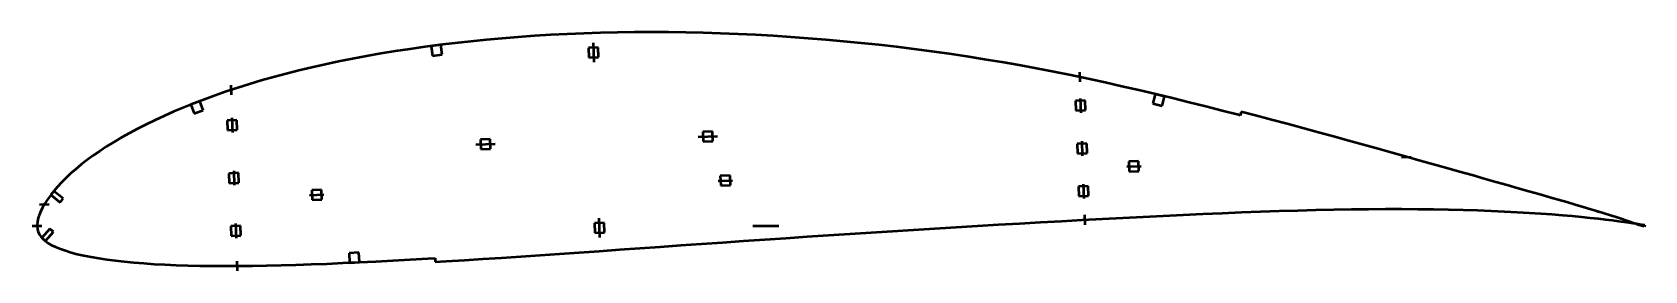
# Model space of a CAD drawing. Header units: metres. Extents: x -233 to 432, y -19 to 80.
import ezdxf

# ---------------------------------------------------------------- set-up
doc = ezdxf.new("R2010")
doc.units = ezdxf.units.M
for name, color, linetype, lineweight in [('FoilLayer', 1, 'Continuous', 50), ('StringerLayer', 1, 'Continuous', 50), ('SubLayer', 1, 'Continuous', 50)]:
    doc.layers.add(name, color=color, linetype=linetype, lineweight=lineweight)

msp = doc.modelspace()

# ---------------------------------------------------------------- linework, layer by layer
at = {"layer": 'FoilLayer'}
for p, q in [((15.61, 79.9), (8.6, 79.8)), ((22.66, 79.95), (15.61, 79.9)), ((29.73, 79.92), (22.66, 79.95)), ((36.84, 79.83), (29.73, 79.92)), ((43.97, 79.67), (36.84, 79.83)), ((-70.84, 73.87), (-77, 73)), ((-64.6, 74.69), (-70.84, 73.87)), ((-58.29, 75.46), (-64.6, 74.69)), ((-51.89, 76.18), (-58.29, 75.46)), ((-45.44, 76.82), (-51.89, 76.18)), ((-38.91, 77.4), (-45.44, 76.82)), ((-32.3, 77.92), (-38.91, 77.4)), ((-25.62, 78.39), (-32.3, 77.92)), ((-18.88, 78.8), (-25.62, 78.39)), ((-12.09, 79.16), (-18.88, 78.8)), ((-5.25, 79.43), (-12.09, 79.16)), ((1.65, 79.65), (-5.25, 79.43)), ((8.6, 79.8), (1.65, 79.65)), ((51.15, 79.45), (43.97, 79.67)), ((58.36, 79.17), (51.15, 79.45)), ((65.58, 78.84), (58.36, 79.17)), ((72.82, 78.43), (65.58, 78.84)), ((80.07, 77.96), (72.82, 78.43)), ((87.34, 77.42), (80.07, 77.96)), ((94.62, 76.83), (87.34, 77.42)), ((101.91, 76.17), (94.62, 76.83)), ((109.2, 75.46), (101.91, 76.17)), ((116.47, 74.69), (109.2, 75.46)), ((123.74, 73.85), (116.47, 74.69)), ((131.01, 72.95), (123.74, 73.85)), ((-111.97, 66.63), (-117.45, 65.39)), ((-106.38, 67.82), (-111.97, 66.63)), ((-100.69, 68.96), (-106.38, 67.82)), ((-94.9, 70.06), (-100.69, 68.96)), ((-89.02, 71.1), (-94.9, 70.06)), ((-83.06, 72.08), (-89.02, 71.1)), ((-77, 73), (-83.06, 72.08)), ((138.26, 71.99), (131.01, 72.95)), ((145.51, 70.97), (138.26, 71.99)), ((152.74, 69.88), (145.51, 70.97)), ((159.94, 68.74), (152.74, 69.88)), ((167.13, 67.54), (159.94, 68.74)), ((174.29, 66.28), (167.13, 67.54)), ((-138.27, 59.96), (-143.2, 58.5)), ((-133.22, 61.39), (-138.27, 59.96)), ((-128.07, 62.78), (-133.22, 61.39)), ((-122.81, 64.12), (-128.07, 62.78)), ((-117.45, 65.39), (-122.81, 64.12)), ((181.43, 64.96), (174.29, 66.28)), ((188.55, 63.59), (181.43, 64.96)), ((195.64, 62.17), (188.55, 63.59)), ((202.7, 60.7), (195.64, 62.17)), ((209.71, 59.17), (202.7, 60.7)), ((-157.27, 53.86), (-161.72, 52.23)), ((-152.7, 55.44), (-157.27, 53.86)), ((-148.01, 56.99), (-152.7, 55.44)), ((-143.2, 58.5), (-148.01, 56.99)), ((216.71, 57.59), (209.71, 59.17)), ((223.69, 55.97), (216.71, 57.59)), ((230.65, 54.31), (223.69, 55.97)), ((237.57, 52.65), (230.65, 54.31)), ((-174.33, 47.18), (-178.26, 45.45)), ((-170.26, 48.89), (-174.33, 47.18)), ((-166.05, 50.57), (-170.26, 48.89)), ((-161.72, 52.23), (-166.05, 50.57)), ((244.45, 50.97), (237.57, 52.65)), ((251.27, 49.27), (244.45, 50.97)), ((258.03, 47.55), (251.27, 49.27)), ((264.74, 45.82), (258.03, 47.55)), ((265.89, 47.12), (265.49, 45.62)), ((271.79, 45.57), (265.89, 47.12)), ((-189.29, 40.08), (-192.7, 38.27)), ((-185.74, 41.9), (-189.29, 40.08)), ((-182.07, 43.68), (-185.74, 41.9)), ((-178.26, 45.45), (-182.07, 43.68)), ((265.49, 45.62), (264.74, 45.82)), ((278.38, 43.82), (271.79, 45.57)), ((284.89, 42.07), (278.38, 43.82)), ((291.34, 40.31), (284.89, 42.07)), ((297.72, 38.56), (291.34, 40.31)), ((-199.09, 34.61), (-202.06, 32.75)), ((-195.97, 36.43), (-199.09, 34.61)), ((-192.7, 38.27), (-195.97, 36.43)), ((304.01, 36.83), (297.72, 38.56)), ((310.22, 35.12), (304.01, 36.83)), ((316.32, 33.44), (310.22, 35.12)), ((322.32, 31.76), (316.32, 33.44)), ((-210.17, 27.13), (-212.58, 25.27)), ((-207.6, 29), (-210.17, 27.13)), ((-204.89, 30.88), (-207.6, 29)), ((-202.06, 32.75), (-204.89, 30.88)), ((328.22, 30.1), (322.32, 31.76)), ((334.01, 28.48), (328.22, 30.1)), ((339.69, 26.89), (334.01, 28.48)), ((345.24, 25.34), (339.69, 26.89)), ((-216.93, 21.58), (-218.89, 19.73)), ((-214.83, 23.43), (-216.93, 21.58)), ((-212.58, 25.27), (-214.83, 23.43)), ((350.65, 23.81), (345.24, 25.34)), ((355.93, 22.32), (350.65, 23.81)), ((361.08, 20.86), (355.93, 22.32)), ((366.08, 19.45), (361.08, 20.86)), ((-223.91, 14.31), (-225.29, 12.56)), ((-222.39, 16.09), (-223.91, 14.31)), ((-220.71, 17.9), (-222.39, 16.09)), ((-218.89, 19.73), (-220.71, 17.9)), ((370.93, 18.08), (366.08, 19.45)), ((375.62, 16.76), (370.93, 18.08)), ((380.15, 15.47), (375.62, 16.76)), ((384.52, 14.23), (380.15, 15.47)), ((388.71, 13.03), (384.52, 14.23)), ((-228.49, 7.59), (-229.23, 6.1)), ((-227.57, 9.22), (-228.49, 7.59)), ((-226.51, 10.86), (-227.57, 9.22)), ((-225.29, 12.56), (-226.51, 10.86)), ((296.72, 6.59), (304.11, 6.75)), ((304.11, 6.75), (311.35, 6.85)), ((311.35, 6.85), (318.43, 6.91)), ((318.43, 6.91), (325.36, 6.96)), ((325.36, 6.96), (332.15, 6.97)), ((332.15, 6.97), (338.77, 6.92)), ((338.77, 6.92), (345.2, 6.83)), ((345.2, 6.83), (351.43, 6.72)), ((351.43, 6.72), (357.49, 6.58)), ((392.73, 11.89), (388.71, 13.03)), ((396.57, 10.79), (392.73, 11.89)), ((400.22, 9.72), (396.57, 10.79)), ((403.68, 8.7), (400.22, 9.72)), ((406.96, 7.72), (403.68, 8.7)), ((410.05, 6.78), (406.96, 7.72)), ((412.95, 5.89), (410.05, 6.78)), ((-230.75, 0.2), (-230.76, -0.13)), ((-230.59, 1.75), (-230.75, 0.2)), ((-230.29, 3.29), (-230.59, 1.75)), ((-229.86, 4.46), (-230.29, 3.29)), ((-229.23, 6.1), (-229.86, 4.46)), ((157.11, -0.03), (165.8, 0.48)), ((165.8, 0.48), (174.47, 0.99)), ((174.47, 0.99), (183.11, 1.49)), ((183.11, 1.49), (191.71, 1.96)), ((191.71, 1.96), (200.23, 2.41)), ((200.23, 2.41), (208.69, 2.86)), ((208.69, 2.86), (217.1, 3.32)), ((217.1, 3.32), (225.45, 3.75)), ((225.45, 3.75), (233.74, 4.15)), ((233.74, 4.15), (241.93, 4.53)), ((241.93, 4.53), (250.03, 4.91)), ((250.03, 4.91), (258.06, 5.28)), ((258.06, 5.28), (266.01, 5.61)), ((266.01, 5.61), (273.86, 5.9)), ((273.86, 5.9), (281.6, 6.15)), ((281.6, 6.15), (289.21, 6.39)), ((289.21, 6.39), (296.72, 6.59)), ((357.49, 6.58), (363.36, 6.41)), ((363.36, 6.41), (369.02, 6.2)), ((369.02, 6.2), (374.46, 5.95)), ((374.46, 5.95), (379.69, 5.7)), ((379.69, 5.7), (384.7, 5.42)), ((384.7, 5.42), (389.5, 5.11)), ((389.5, 5.11), (394.05, 4.76)), ((394.05, 4.76), (398.36, 4.41)), ((398.36, 4.41), (402.41, 4.06)), ((402.41, 4.06), (406.23, 3.71)), ((406.23, 3.71), (409.8, 3.35)), ((409.8, 3.35), (413.12, 2.98)), ((415.66, 5.06), (412.95, 5.89)), ((413.12, 2.98), (416.17, 2.62)), ((418.17, 4.27), (415.66, 5.06)), ((416.17, 2.62), (418.96, 2.27)), ((420.48, 3.52), (418.17, 4.27)), ((418.96, 2.27), (421.48, 1.94)), ((422.59, 2.84), (420.48, 3.52)), ((421.48, 1.94), (423.73, 1.63)), ((424.51, 2.2), (422.59, 2.84)), ((423.73, 1.63), (425.72, 1.35)), ((426.22, 1.63), (424.51, 2.2)), ((425.72, 1.35), (427.45, 1.1)), ((427.72, 1.12), (426.22, 1.63)), ((427.45, 1.1), (428.92, 0.89)), ((429.02, 0.68), (427.72, 1.12)), ((428.92, 0.89), (430.12, 0.71)), ((430.09, 0.31), (429.02, 0.68)), ((430.95, 0.01), (430.09, 0.31)), ((430.12, 0.71), (431.08, 0.56)), ((431.58, -0.21), (430.95, 0.01)), ((431.08, 0.56), (431.75, 0.46)), ((431.75, 0.46), (432.18, 0.4)), ((432.33, 0.37), (432.1, -0.39)), ((432.18, 0.4), (432.33, 0.37)), ((-230.76, -0.13), (-230.63, -1.5)), ((-230.63, -1.5), (-230.34, -2.47)), ((-230.34, -2.47), (-229.89, -3.42)), ((-229.89, -3.42), (-229.24, -4.39)), ((-229.24, -4.39), (-228.42, -5.33)), ((-228.42, -5.33), (-227.4, -6.24)), ((-227.4, -6.24), (-226.21, -7.11)), ((51.95, -6.84), (60.63, -6.24)), ((60.63, -6.24), (69.34, -5.66)), ((69.34, -5.66), (78.06, -5.06)), ((78.06, -5.06), (86.81, -4.47)), ((86.81, -4.47), (95.6, -3.87)), ((95.6, -3.87), (104.41, -3.29)), ((104.41, -3.29), (113.22, -2.74)), ((113.22, -2.74), (122.01, -2.18)), ((122.01, -2.18), (130.79, -1.62)), ((130.79, -1.62), (139.59, -1.07)), ((139.59, -1.07), (148.37, -0.54)), ((148.37, -0.54), (157.11, -0.03)), ((431.97, -0.35), (431.58, -0.21)), ((432.1, -0.39), (431.97, -0.35)), ((-226.21, -7.11), (-224.79, -7.94)), ((-224.79, -7.94), (-223.1, -8.73)), ((-223.1, -8.73), (-221.16, -9.5)), ((-221.16, -9.5), (-218.99, -10.26)), ((-218.99, -10.26), (-216.67, -10.99)), ((-216.67, -10.99), (-214.16, -11.66)), ((-214.16, -11.66), (-211.42, -12.28)), ((-211.42, -12.28), (-208.47, -12.85)), ((-208.47, -12.85), (-205.31, -13.41)), ((-46.88, -13.7), (-39.14, -13.18)), ((-39.14, -13.18), (-31.28, -12.64)), ((-31.28, -12.64), (-23.31, -12.1)), ((-23.31, -12.1), (-15.25, -11.57)), ((-15.25, -11.57), (-7.11, -11)), ((-7.11, -11), (1.11, -10.42)), ((1.11, -10.42), (9.42, -9.83)), ((9.42, -9.83), (17.81, -9.23)), ((17.81, -9.23), (26.27, -8.66)), ((26.27, -8.66), (34.77, -8.06)), ((34.77, -8.06), (43.33, -7.45)), ((43.33, -7.45), (51.95, -6.84)), ((-205.31, -13.41), (-201.99, -13.92)), ((-201.99, -13.92), (-198.48, -14.38)), ((-198.48, -14.38), (-194.78, -14.79)), ((-194.78, -14.79), (-190.85, -15.14)), ((-190.85, -15.14), (-186.74, -15.48)), ((-186.74, -15.48), (-182.45, -15.78)), ((-182.45, -15.78), (-178.02, -16.04)), ((-178.02, -16.04), (-173.4, -16.23)), ((-173.4, -16.23), (-168.59, -16.37)), ((-168.59, -16.37), (-163.58, -16.48)), ((-163.58, -16.48), (-158.42, -16.56)), ((-158.42, -16.56), (-153.1, -16.59)), ((-153.1, -16.59), (-147.63, -16.57)), ((-147.63, -16.57), (-141.96, -16.5)), ((-141.96, -16.5), (-136.12, -16.39)), ((-136.12, -16.39), (-130.11, -16.27)), ((-130.11, -16.27), (-123.97, -16.11)), ((-123.97, -16.11), (-117.69, -15.9)), ((-117.69, -15.9), (-111.25, -15.64)), ((-111.25, -15.64), (-104.63, -15.35)), ((-104.63, -15.35), (-97.87, -15.05)), ((-97.87, -15.05), (-90.98, -14.73)), ((-90.98, -14.73), (-83.99, -14.37)), ((-83.99, -14.37), (-76.84, -13.96)), ((-76.84, -13.96), (-69.55, -13.53)), ((-69.55, -13.53), (-66.62, -13.35)), ((-66.62, -13.35), (-66.53, -14.9)), ((-66.53, -14.9), (-62.03, -14.63)), ((-62.03, -14.63), (-54.51, -14.18)), ((-54.51, -14.18), (-46.88, -13.7))]:
    msp.add_line(p, q, dxfattribs=at)
at = {"layer": 'StringerLayer'}
for p, q in [((-64.26, 74.74), (-68.22, 74.22)), ((-68.22, 74.22), (-67.7, 70.25)), ((-63.73, 70.77), (-64.26, 74.74)), ((-67.7, 70.25), (-63.73, 70.77)), ((230.34, 54.39), (229.41, 50.5)), ((234.23, 53.46), (230.34, 54.39)), ((233.29, 49.57), (234.23, 53.46)), ((-163.67, 51.48), (-167.4, 50.06)), ((-167.4, 50.06), (-165.97, 46.32)), ((-165.97, 46.32), (-162.24, 47.75)), ((-162.24, 47.75), (-163.67, 51.48)), ((229.41, 50.5), (233.29, 49.57)), ((-223.91, 14.32), (-225.14, 12.75)), ((-219.98, 11.23), (-223.91, 14.32)), ((-225.14, 12.75), (-221.21, 9.66)), ((-221.21, 9.66), (-219.98, 11.23)), ((-225.53, -1.21), (-228.85, -4.95)), ((-228.85, -4.95), (-227.35, -6.27)), ((-227.35, -6.27), (-224.03, -2.53)), ((-224.03, -2.53), (-225.53, -1.21)), ((-98.02, -11.06), (-102.01, -11.23)), ((-102.01, -11.23), (-101.84, -15.23)), ((-97.84, -15.05), (-98.02, -11.06)), ((-101.84, -15.23), (-97.84, -15.05))]:
    msp.add_line(p, q, dxfattribs=at)
at = {"layer": 'SubLayer'}
for p, q in [((0.66, 73.6), (-3.33, 73.46)), ((-3.33, 73.46), (-3.19, 69.46)), ((-1.4, 75.53), (-1.12, 67.53)), ((0.8, 69.6), (0.66, 73.6)), ((-3.19, 69.46), (0.8, 69.6)), ((199.14, 63.42), (199.28, 59.43)), ((-150.89, 58.06), (-150.75, 54.06)), ((201.55, 51.7), (197.55, 51.56)), ((197.55, 51.56), (197.69, 47.56)), ((197.69, 47.56), (201.69, 47.7)), ((199.52, 52.63), (199.73, 46.64)), ((201.69, 47.7), (201.55, 51.7)), ((-148.38, 43.6), (-152.38, 43.46)), ((-152.38, 43.46), (-152.24, 39.47)), ((-150.41, 44.53), (-150.2, 38.54)), ((-148.24, 39.61), (-148.38, 43.6)), ((-152.24, 39.47), (-148.24, 39.61)), ((-49.84, 33.59), (-41.85, 33.87)), ((-43.92, 35.79), (-47.92, 35.65)), ((-47.92, 35.65), (-47.78, 31.66)), ((-43.78, 31.8), (-43.92, 35.79)), ((41.85, 36.79), (49.84, 37.07)), ((47.78, 39), (43.78, 38.86)), ((43.78, 38.86), (43.92, 34.86)), ((43.92, 34.86), (47.92, 35)), ((47.92, 35), (47.78, 39)), ((202.17, 34.01), (198.17, 33.87)), ((198.17, 33.87), (198.31, 29.88)), ((200.14, 34.94), (200.34, 28.95)), ((202.31, 30.02), (202.17, 34.01)), ((-47.78, 31.66), (-43.78, 31.8)), ((198.31, 29.88), (202.31, 30.02)), ((223.59, 26.63), (219.59, 26.49)), ((223.73, 22.63), (223.59, 26.63)), ((332.02, 28.41), (336.01, 28.55)), ((-147.62, 21.81), (-151.62, 21.67)), ((-151.62, 21.67), (-151.48, 17.67)), ((-149.65, 22.74), (-149.44, 16.75)), ((-147.48, 17.81), (-147.62, 21.81)), ((55.05, 20.74), (51.05, 20.6)), ((51.05, 20.6), (51.19, 16.6)), ((55.19, 16.74), (55.05, 20.74)), ((218.66, 24.45), (224.65, 24.66)), ((219.59, 26.49), (219.73, 22.49)), ((219.73, 22.49), (223.73, 22.63)), ((355.32, 21.97), (355.6, 22.93)), ((-151.48, 17.67), (-147.48, 17.81)), ((-113.49, 14.86), (-117.48, 14.72)), ((-117.48, 14.72), (-117.34, 10.72)), ((-113.35, 10.86), (-113.49, 14.86)), ((50.12, 18.57), (56.12, 18.78)), ((51.19, 16.6), (55.19, 16.74)), ((202.79, 16.33), (198.79, 16.19)), ((198.79, 16.19), (198.93, 12.19)), ((200.75, 17.26), (200.96, 11.26)), ((202.93, 12.33), (202.79, 16.33)), ((-229.77, 8.79), (-225.77, 8.93)), ((-118.41, 12.68), (-112.42, 12.89)), ((-117.34, 10.72), (-113.35, 10.86)), ((198.93, 12.19), (202.93, 12.33)), ((352.49, 6.2), (352.57, 7.19)), ((393.81, 11.06), (394.09, 12.02)), ((-232.75, 0), (-228.75, 0)), ((-146.86, 0.02), (-150.85, -0.12)), ((-148.89, 0.95), (-148.68, -5.05)), ((-146.72, -3.98), (-146.86, 0.02)), ((3.19, 1.19), (-0.8, 1.05)), ((-0.8, 1.05), (-0.66, -2.94)), ((1.4, -4.87), (1.12, 3.12)), ((3.33, -2.81), (3.19, 1.19)), ((64.5, 0), (75.15, 0)), ((201.2, 4.47), (201.34, 0.47)), ((392.49, 4.38), (392.61, 5.38)), ((412.41, 2.56), (412.56, 3.54)), ((412.98, 5.36), (413.27, 6.32)), ((-150.85, -0.12), (-150.72, -4.12)), ((-150.72, -4.12), (-146.72, -3.98)), ((-0.66, -2.94), (3.33, -2.81)), ((-148.35, -14.58), (-148.21, -18.58))]:
    msp.add_line(p, q, dxfattribs=at)

doc.saveas('drawing.dxf')
